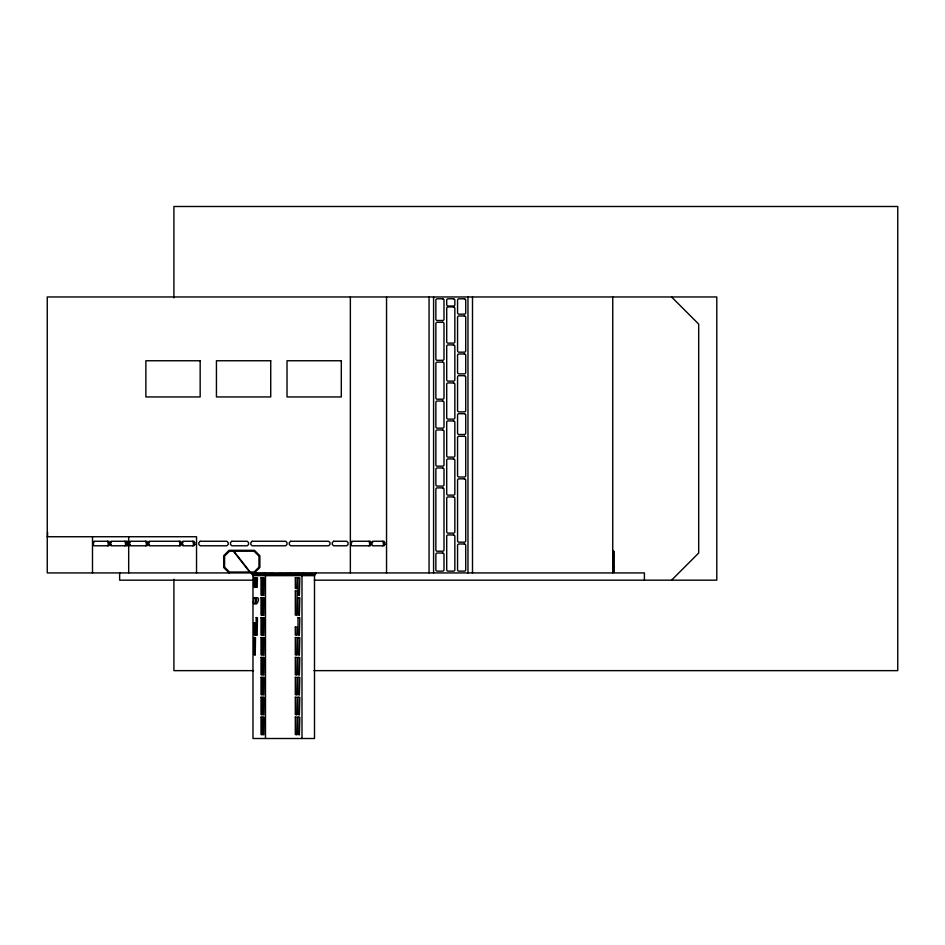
<?xml version="1.0" encoding="UTF-8"?>
<svg xmlns="http://www.w3.org/2000/svg" width="945" height="945" viewBox="0 0 945 945"><rect width="100%" height="100%" fill="white"/><g stroke="black" fill="none" stroke-linecap="round" stroke-linejoin="round"><path stroke-width="1.42" d="M302.731 572.93L301.987 575.647L301.987 738.506M251.157 572.93L252.976 575.647L252.976 738.506L314.496 738.506L314.496 575.647L316.303 572.93M92.811 542.619L93.768 541.261L108.829 541.261L109.785 544.426L108.829 545.785L93.768 545.785L92.811 542.619L94.087 542.619M107.541 545.785L108.51 544.426L107.541 541.261M110.104 542.619L111.061 541.261L126.122 541.261L127.079 544.426L126.122 545.785L111.061 545.785L110.104 542.619L111.38 542.619M124.846 545.785L125.803 544.426L124.846 541.261M129.004 542.619L129.961 541.261L146.912 541.261L147.869 544.426L146.912 545.785L129.961 545.785L129.004 542.619L130.28 542.619M145.636 545.785L146.593 544.426L145.636 541.261M148.2 542.619L149.156 541.261L180.507 541.261L181.464 544.426L180.507 545.785L149.156 545.785L148.2 542.619L149.475 542.619M179.219 545.785L180.188 544.426L179.219 541.261M181.783 542.619L182.739 541.261L193.985 541.261L194.942 544.426L193.985 545.785L182.739 545.785L181.783 542.619L183.058 542.619M192.697 545.785L193.666 544.426L192.697 541.261M350.678 542.619L351.635 541.261L370.227 541.261L371.196 544.426L370.227 545.785L351.635 545.785L350.678 542.619L351.953 542.619M368.952 545.785L369.908 544.426L368.952 541.261M371.515 542.619L372.472 541.261L383.989 541.261L384.946 544.426L383.989 545.785L372.472 545.785L371.515 542.619L372.791 542.619M382.701 545.785L383.67 544.426L382.701 541.261M254.441 572.93L259.875 567.508L259.875 555.743L254.441 550.309L229.115 550.309L223.681 555.743L223.681 567.508L229.115 572.93M671.552 580.171L698.698 553.026L698.698 324.111L671.552 296.966M47.25 536.736L196.536 536.736L196.536 572.93M128.685 541.261L126.866 541.261L126.866 545.785L128.685 545.785M108.51 542.619L109.785 542.619M125.803 542.619L128.685 542.619M146.593 542.619L147.869 542.619M180.188 542.619L181.464 542.619M193.666 542.619L194.942 542.619M369.908 542.619L371.196 542.619M383.67 542.619L384.946 542.619M108.51 544.426L109.785 544.426M110.104 544.426L111.38 544.426M125.803 544.426L128.685 544.426M129.004 544.426L130.28 544.426M146.593 544.426L147.869 544.426M148.2 544.426L149.475 544.426M180.188 544.426L181.464 544.426M181.783 544.426L183.058 544.426M193.666 544.426L194.942 544.426M369.908 544.426L371.196 544.426M383.67 544.426L384.946 544.426M612.738 551.218L613.872 551.218L613.872 572.032L612.738 572.032M612.738 556.121L613.648 556.121M612.738 567.13L613.648 567.13M252.976 575.647L314.496 575.647M253.815 580.171L119.637 580.171L119.637 572.8M314.26 580.171L716.794 580.171L716.794 296.966L47.25 296.966L47.25 572.93L644.407 572.93L644.407 580.171M253.532 670.643L173.915 670.643L173.915 579.285M313.964 670.643L897.75 670.643L897.75 206.494L173.915 206.494L173.915 297.852M233.864 551.218L250.153 572.032M233.415 551.218L249.693 572.032M264.73 572.93L265.486 575.647L265.486 738.506M613.648 551.218L613.648 572.032M612.738 296.966L612.738 572.93M472.5 296.966L472.5 572.93M467.976 296.966L467.976 572.93M433.59 296.966L433.59 572.93M429.065 296.966L429.065 572.93M386.54 296.966L386.54 572.93M350.359 296.966L350.359 572.93M128.685 536.736L128.685 572.93M92.492 536.736L92.492 572.93M47.569 532.212L47.569 536.736M254.264 577.785L254.264 587.069L255.209 587.412L255.516 577.785L254.264 577.785M254.264 597.701C250.685 612.525 260.962 596.543 254.264 597.701M256.178 577.785L256.178 587.069L257.135 587.412L257.442 577.785L256.178 577.785M256.178 597.701C252.598 612.525 262.875 596.543 256.178 597.701M254.264 623.027L254.252 634.91L255.209 635.359L255.528 623.145L254.299 622.92M254.264 637.509L254.252 654.814L255.209 655.263L255.528 637.627L254.264 637.509M256.178 617.605L256.166 634.91L257.135 635.359L257.453 617.723L256.178 617.605M261.021 577.785L261.009 595.102L261.966 595.551L262.285 577.903L261.021 577.785M261.021 597.701L261.009 615.006L261.966 615.455L262.285 597.819L261.021 597.701M262.934 577.785L262.923 595.102L263.879 595.551L264.198 577.903L262.934 577.785M261.021 617.605L261.009 634.91L261.966 635.359L262.285 617.723L261.021 617.605M262.934 597.701L262.923 615.006L263.879 615.455L264.198 597.819L262.934 597.701M261.021 637.509L261.009 654.814L261.966 655.263L262.285 637.627L261.021 637.509M262.934 617.605L262.923 634.91L263.879 635.359L264.198 617.723L262.934 617.605M261.021 657.413L261.009 674.718L261.966 675.167L262.285 657.531L261.044 657.307M262.934 637.509L262.923 654.814L263.879 655.263L264.198 637.627L262.934 637.509M261.021 677.317L261.009 694.622L261.966 695.083L262.285 677.435L261.021 677.317M262.934 657.413L262.923 674.718L263.879 675.167L264.198 657.531L262.97 657.307M261.021 697.221L261.009 714.526L261.966 714.987L262.285 697.339L261.021 697.221M262.934 677.317L262.923 694.622L263.879 695.083L264.198 677.435L262.934 677.317M261.021 717.125L261.009 734.43L261.966 734.891L262.285 717.243L261.021 717.125M262.934 697.221L262.923 714.526L263.879 714.987L264.198 697.339L262.934 697.221M262.934 717.125L262.923 734.43L263.879 734.891L264.198 717.243L262.934 717.125M302.518 574.903L308.094 575.032L308.85 573.627L303.274 573.544L302.518 574.903M308.92 574.903L314.484 575.032L315.252 573.627L309.677 573.544L308.92 574.903M295.312 577.785L295.312 588.31L296.671 588.77L297.108 577.903L295.312 577.785M295.312 590.909L295.312 615.006L296.671 615.455L297.108 591.027L295.312 590.909M298.029 577.785L298.006 595.102L299.364 595.551L299.825 577.903L298.029 577.785M298.029 597.701L298.006 615.006L299.364 615.455L299.825 597.819L298.029 597.701M295.277 627.102L295.312 635.028L296.765 635.347L297.049 627.102L295.277 627.102M295.312 637.509L295.301 654.814L296.647 655.263L297.108 637.627L295.312 637.509M298.029 617.605L298.006 634.91L299.364 635.359L299.825 617.723L298.029 617.605M295.312 657.413L295.301 674.718L296.647 675.167L297.108 657.531L295.36 657.307M298.029 637.509L298.006 654.814L299.364 655.263L299.825 637.627L298.029 637.509M295.312 677.317L295.301 694.622L296.647 695.083L297.108 677.435L295.312 677.317M298.029 657.413L298.006 674.718L299.364 675.167L299.825 657.531L298.029 657.413M295.312 697.221L295.301 714.526L296.647 714.987L297.108 697.339L295.312 697.221M298.029 677.317L298.006 694.622L299.364 695.083L299.825 677.435L298.029 677.317M295.312 717.125L295.301 734.43L296.647 734.891L297.108 717.243L295.312 717.125M298.029 697.221L298.006 714.526L299.364 714.987L299.825 697.339L298.029 697.221M298.029 717.125L298.006 734.43L299.364 734.891L299.825 717.243L298.029 717.125M266.1 573.674L266.254 575.032L274.239 574.855L274.062 573.544L266.124 573.627M275.149 573.674L275.302 575.032L283.287 574.855L283.11 573.544L275.149 573.674M284.197 573.674L284.35 575.032L292.324 574.903L292.099 573.532L284.256 573.591M293.245 573.674L293.399 575.032L301.372 574.903L301.207 573.544L293.304 573.591M252.232 573.591L252.976 575.032L258.552 574.985L257.796 573.544L252.232 573.591M258.623 573.591L259.379 575.032L264.943 574.985L264.198 573.544L258.623 573.591M200.163 541.261L198.804 542.619L198.804 544.426L200.163 545.785L226.847 545.785L228.206 544.426L228.206 542.619L226.847 541.261L200.163 541.261M231.832 541.261L230.474 542.619L230.474 544.426L231.832 545.785L247.212 545.785L248.57 544.426L248.57 542.619L247.212 541.261L231.832 541.261M229.481 551.218L224.591 556.121L224.591 567.13L229.481 572.032L254.075 572.032L258.965 567.13L258.965 556.121L254.075 551.218L229.481 551.218M252.185 541.261L250.827 542.619L250.827 544.426L252.185 545.785L285.662 545.785L287.02 544.426L287.02 542.619L285.662 541.261L252.185 541.261M290.635 541.261L289.276 542.619L289.276 544.426L290.635 545.785L328.636 545.785L329.994 544.426L329.994 542.619L328.636 541.261L290.635 541.261M333.62 541.261L332.262 542.619L332.262 544.426L333.62 545.785L346.732 545.785L348.091 544.426L348.091 542.619L346.732 541.261L333.62 541.261M442.638 298.785L437.216 298.785A1.358 1.358 0 0 0 435.858 300.144L435.858 319.138A1.358 1.358 0 0 0 437.216 320.497L442.638 320.497A1.358 1.358 0 0 0 443.996 319.138L443.996 300.144A1.358 1.358 0 0 0 442.638 298.785M453.494 298.785L448.072 298.785A1.358 1.358 0 0 0 446.713 300.144L446.713 304.656A1.358 1.358 0 0 0 448.072 306.015L453.494 306.015A1.358 1.358 0 0 0 454.852 304.656L454.852 300.144A1.358 1.358 0 0 0 453.494 298.785M464.361 298.785L458.927 298.785A1.358 1.358 0 0 0 457.569 300.144L457.569 312.807A1.358 1.358 0 0 0 458.927 314.165L464.361 314.165A1.358 1.358 0 0 0 465.72 312.807L465.72 300.144A1.358 1.358 0 0 0 464.361 298.785M453.494 306.924L448.072 306.924A1.358 1.358 0 0 0 446.713 308.283L446.713 341.759A1.358 1.358 0 0 0 448.072 343.118L453.494 343.118A1.358 1.358 0 0 0 454.852 341.759L454.852 308.283A1.358 1.358 0 0 0 453.494 306.924M464.361 315.973L458.927 315.973A1.358 1.358 0 0 0 457.569 317.331L457.569 350.808A1.358 1.358 0 0 0 458.927 352.166L464.361 352.166A1.358 1.358 0 0 0 465.72 350.808L465.72 317.331A1.358 1.358 0 0 0 464.361 315.973M442.638 322.304L437.216 322.304A1.358 1.358 0 0 0 435.858 323.662L435.858 358.946A1.358 1.358 0 0 0 437.216 360.305L442.638 360.305A1.358 1.358 0 0 0 443.996 358.946L443.996 323.662A1.358 1.358 0 0 0 442.638 322.304M453.494 344.925L448.072 344.925A1.358 1.358 0 0 0 446.713 346.283L446.713 379.76A1.358 1.358 0 0 0 448.072 381.118L453.494 381.118A1.358 1.358 0 0 0 454.852 379.76L454.852 346.283A1.358 1.358 0 0 0 453.494 344.925M464.361 353.973L458.927 353.973A1.358 1.358 0 0 0 457.569 355.332L457.569 372.519A1.358 1.358 0 0 0 458.927 373.877L464.361 373.877A1.358 1.358 0 0 0 465.72 372.519L465.72 355.332A1.358 1.358 0 0 0 464.361 353.973M200.163 360.754L145.873 360.754L145.873 396.947L200.163 396.947L200.163 360.754M270.731 360.754L216.44 360.754L216.44 396.947L270.731 396.947L270.731 360.754M341.31 360.754L287.02 360.754L287.02 396.947L341.31 396.947L341.31 360.754M442.638 362.112L437.216 362.112A1.358 1.358 0 0 0 435.858 363.471L435.858 397.857A1.358 1.358 0 0 0 437.216 399.215L442.638 399.215A1.358 1.358 0 0 0 443.996 397.857L443.996 363.471A1.358 1.358 0 0 0 442.638 362.112M464.361 375.685L458.927 375.685A1.358 1.358 0 0 0 457.569 377.043L457.569 410.52A1.358 1.358 0 0 0 458.927 411.878L464.361 411.878A1.358 1.358 0 0 0 465.72 410.52L465.72 377.043A1.358 1.358 0 0 0 464.361 375.685M453.494 382.926L448.072 382.926A1.358 1.358 0 0 0 446.713 384.284L446.713 417.761A1.358 1.358 0 0 0 448.072 419.119L453.494 419.119A1.358 1.358 0 0 0 454.852 417.761L454.852 384.284A1.358 1.358 0 0 0 453.494 382.926M442.638 401.023L437.216 401.023A1.358 1.358 0 0 0 435.858 402.381L435.858 426.809A1.358 1.358 0 0 0 437.216 428.168L442.638 428.168A1.358 1.358 0 0 0 443.996 426.809L443.996 402.381A1.358 1.358 0 0 0 442.638 401.023M464.361 413.686L458.927 413.686A1.358 1.358 0 0 0 457.569 415.044L457.569 433.141A1.358 1.358 0 0 0 458.927 434.499L464.361 434.499A1.358 1.358 0 0 0 465.72 433.141L465.72 415.044A1.358 1.358 0 0 0 464.361 413.686M453.494 420.927L448.072 420.927A1.358 1.358 0 0 0 446.713 422.285L446.713 455.762A1.358 1.358 0 0 0 448.072 457.12L453.494 457.12A1.358 1.358 0 0 0 454.852 455.762L454.852 422.285A1.358 1.358 0 0 0 453.494 420.927M442.638 429.975L437.216 429.975A1.358 1.358 0 0 0 435.858 431.333L435.858 464.81A1.358 1.358 0 0 0 437.216 466.168L442.638 466.168A1.358 1.358 0 0 0 443.996 464.81L443.996 431.333A1.358 1.358 0 0 0 442.638 429.975M464.361 436.306L458.927 436.306A1.358 1.358 0 0 0 457.569 437.665L457.569 475.666A1.358 1.358 0 0 0 458.927 477.024L464.361 477.024A1.358 1.358 0 0 0 465.72 475.666L465.72 437.665A1.358 1.358 0 0 0 464.361 436.306M453.494 458.927L448.072 458.927A1.358 1.358 0 0 0 446.713 460.286L446.713 493.762A1.358 1.358 0 0 0 448.072 495.121L453.494 495.121A1.358 1.358 0 0 0 454.852 493.762L454.852 460.286A1.358 1.358 0 0 0 453.494 458.927M442.638 467.976L437.216 467.976A1.358 1.358 0 0 0 435.858 469.334L435.858 484.714A1.358 1.358 0 0 0 437.216 486.073L442.638 486.073A1.358 1.358 0 0 0 443.996 484.714L443.996 469.334A1.358 1.358 0 0 0 442.638 467.976M464.361 478.832L458.927 478.832A1.358 1.358 0 0 0 457.569 480.19L457.569 540.812A1.358 1.358 0 0 0 458.927 542.17L464.361 542.17A1.358 1.358 0 0 0 465.72 540.812L465.72 480.19A1.358 1.358 0 0 0 464.361 478.832M442.638 487.88L437.216 487.88A1.358 1.358 0 0 0 435.858 489.238L435.858 549.86A1.358 1.358 0 0 0 437.216 551.218L442.638 551.218A1.358 1.358 0 0 0 443.996 549.86L443.996 489.238A1.358 1.358 0 0 0 442.638 487.88M453.494 496.928L448.072 496.928A1.358 1.358 0 0 0 446.713 498.287L446.713 531.763A1.358 1.358 0 0 0 448.072 533.122L453.494 533.122A1.358 1.358 0 0 0 454.852 531.763L454.852 498.287A1.358 1.358 0 0 0 453.494 496.928M453.494 534.929L448.072 534.929A1.358 1.358 0 0 0 446.713 536.287L446.713 569.764A1.358 1.358 0 0 0 448.072 571.123L453.494 571.123A1.358 1.358 0 0 0 454.852 569.764L454.852 536.287A1.358 1.358 0 0 0 453.494 534.929M464.361 543.977L458.927 543.977A1.358 1.358 0 0 0 457.569 545.336L457.569 569.764A1.358 1.358 0 0 0 458.927 571.123L464.361 571.123A1.358 1.358 0 0 0 465.72 569.764L465.72 545.336A1.358 1.358 0 0 0 464.361 543.977M442.638 553.026L437.216 553.026A1.358 1.358 0 0 0 435.858 554.384L435.858 569.764A1.358 1.358 0 0 0 437.216 571.123L442.638 571.123A1.358 1.358 0 0 0 443.996 569.764L443.996 554.384A1.358 1.358 0 0 0 442.638 553.026"/></g></svg>
